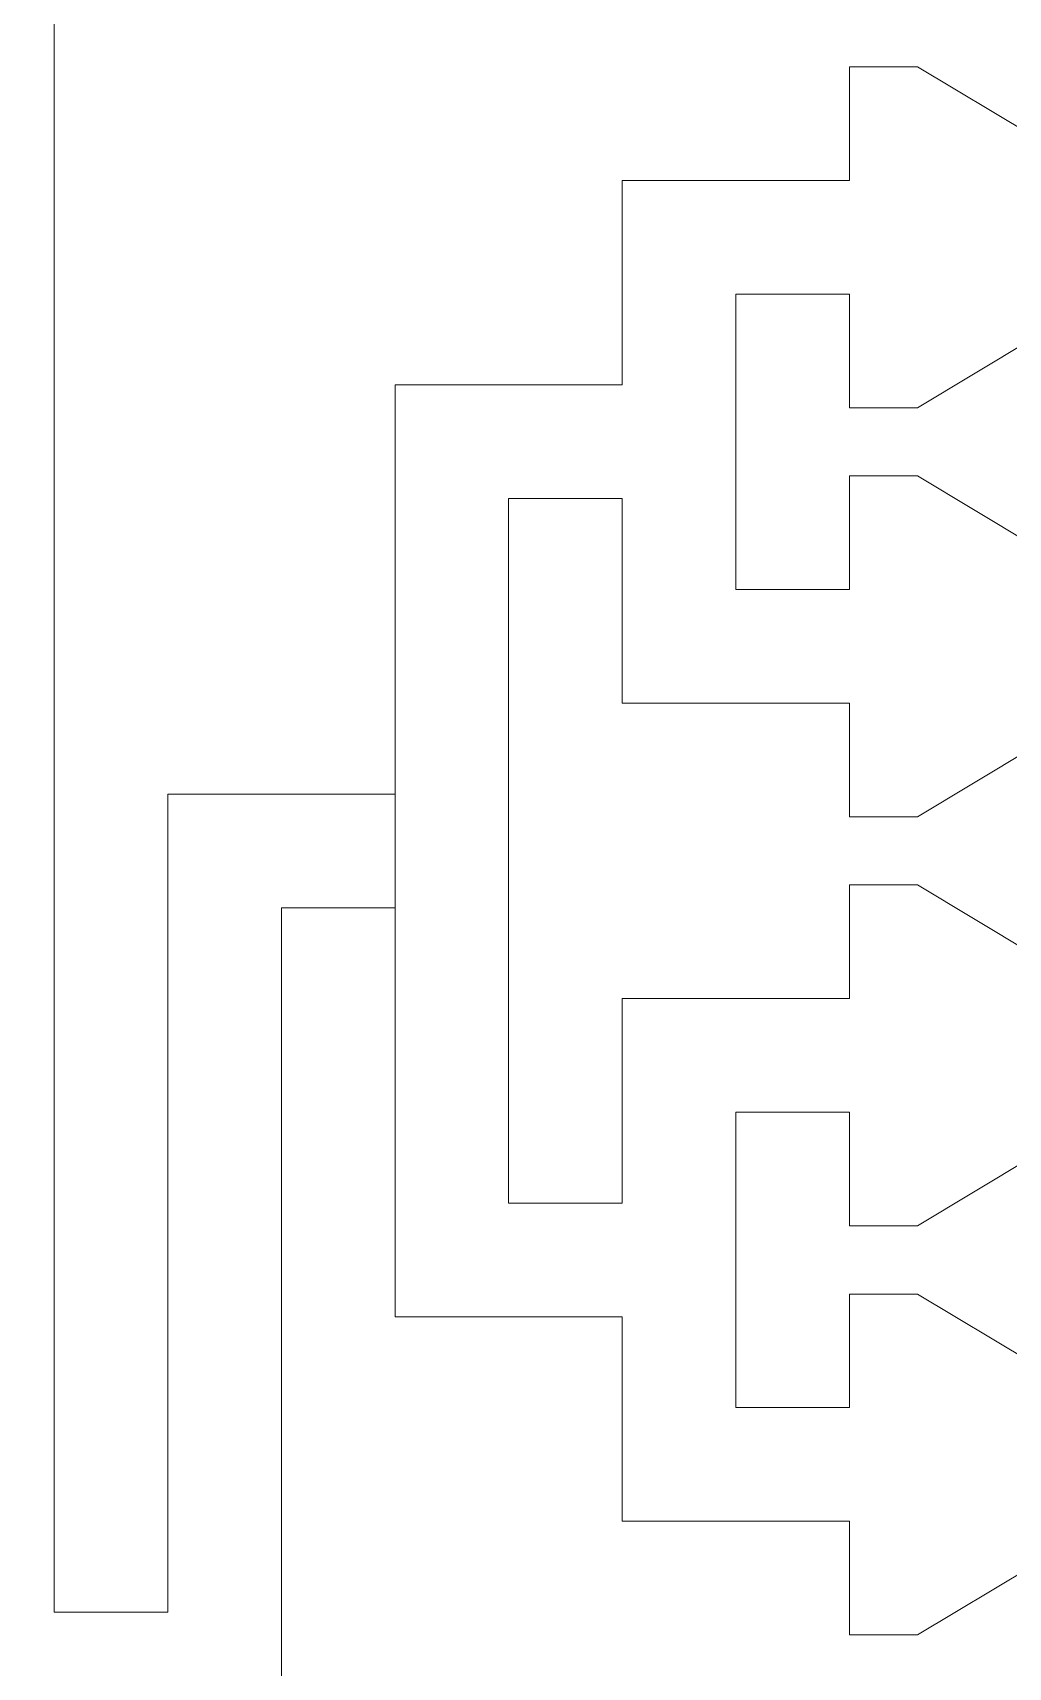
# Model space of a CAD drawing. Extents: x 1000 to 49000, y 2919 to 77300.
# Drawn here: x 39390 to 39820, y 41156 to 41875 of the extents above; entities that cross this region are included whole.
import ezdxf

# ---------------------------------------------------------------- set-up
doc = ezdxf.new("R2010")
doc.units = 13
doc.layers.add('Outer', color=1, linetype='Continuous', lineweight=0, true_color=0xff0000)

msp = doc.modelspace()

# ---------------------------------------------------------------- linework, layer by layer
at = {"layer": 'Outer'}
for points in [[(39550, 40770), (39550, 40820), (39500, 40820), (39500, 41490), (39550, 41490), (39550, 41540), (39450, 41540), (39450, 41180), (39400, 41180), (39400, 42570), (39450, 42570), (39450, 42210), (39550, 42210), (39550, 42260), (39500, 42260), (39500, 42930), (39550, 42930), (39550, 42980), (39450, 42980), (39450, 42620), (39350, 42620)], [(39830, 41200), (39780, 41170), (39750, 41170), (39750, 41220), (39650, 41220), (39650, 41310), (39550, 41310), (39550, 41490), (39550, 41540), (39550, 41720), (39650, 41720), (39650, 41810), (39750, 41810), (39750, 41860), (39780, 41860), (39830, 41830)], [(39830, 41740), (39780, 41710), (39750, 41710), (39750, 41760), (39700, 41760), (39700, 41630), (39750, 41630), (39750, 41680), (39780, 41680), (39830, 41650)], [(39830, 41560), (39780, 41530), (39750, 41530), (39750, 41580), (39650, 41580), (39650, 41670), (39600, 41670), (39600, 41360), (39650, 41360), (39650, 41450), (39750, 41450), (39750, 41500), (39780, 41500), (39830, 41470)], [(39830, 41380), (39780, 41350), (39750, 41350), (39750, 41400), (39700, 41400), (39700, 41270), (39750, 41270), (39750, 41320), (39780, 41320), (39830, 41290)]]:
    msp.add_lwpolyline(points, dxfattribs=at)

doc.saveas('drawing.dxf')
